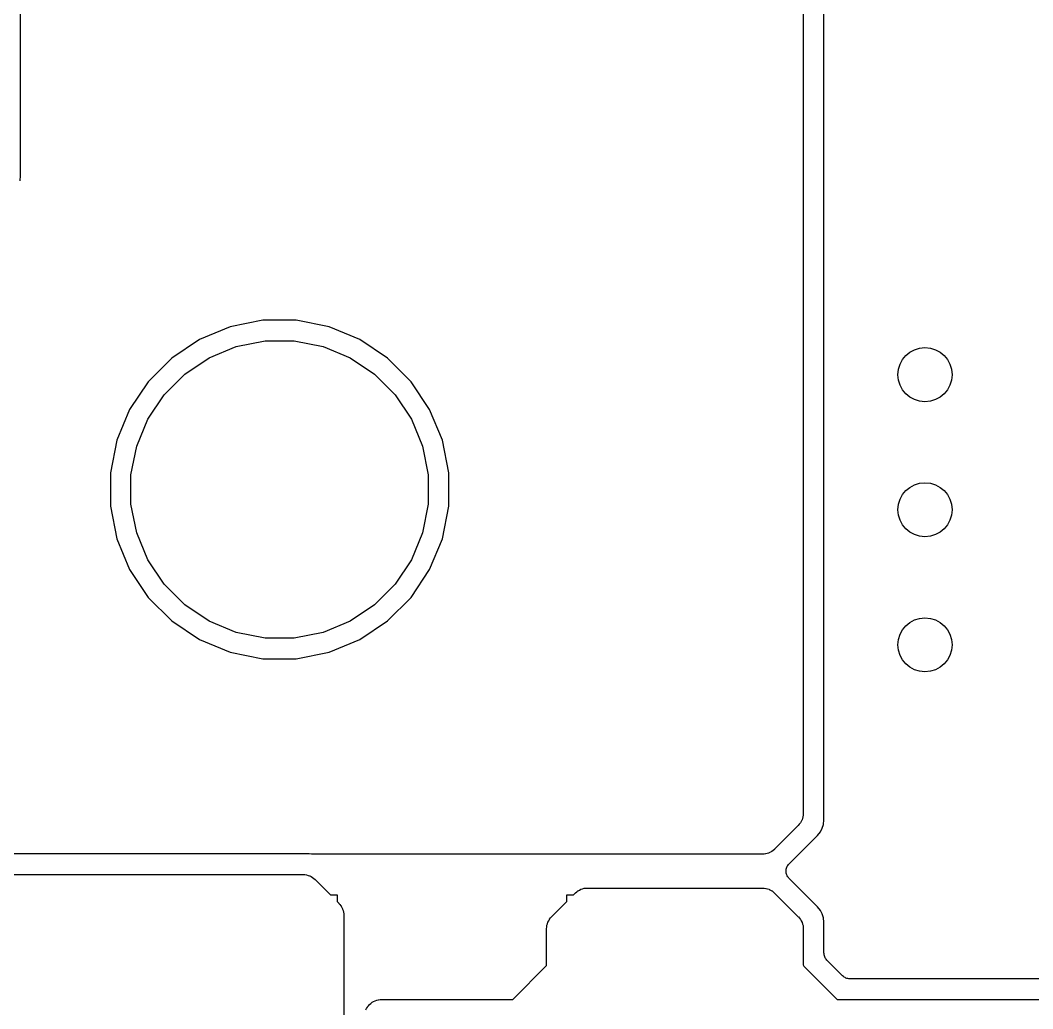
# Model space of a CAD drawing. Extents: x 0.48 to 2.43, y -7.79 to -4.85.
# Drawn here: x 0.953 to 1.2479, y -7.2872 to -6.9991 of the extents above; entities that cross this region are included whole.
import ezdxf

# ---------------------------------------------------------------- set-up
doc = ezdxf.new("R2010")
doc.units = 0
doc.header["$MEASUREMENT"] = 0
doc.layers.add('BLACK', color=7, linetype='CONTINUOUS')

msp = doc.modelspace()

# ---------------------------------------------------------------- linework, layer by layer
at = {"layer": 'BLACK', "linetype": 'CONTINUOUS'}
for p, q in [((0.95304, -7.04346), (0.95304, -6.84752)), ((1.1811, -6.9904), (1.1811, -7.23021)), ((1.1871, -7.23214), (1.1871, -6.99389)), ((0.95306, -7.04367), (0.95304, -7.04346)), ((0.953058, -7.04388), (0.95306, -7.04367)), ((0.95291, -7.04591), (0.953064, -7.04435)), ((0.953064, -7.04395), (0.953058, -7.04388)), ((0.953083, -7.04415), (0.953064, -7.04395)), ((0.953064, -7.04435), (0.953083, -7.04415)), ((0.953064, -7.04435), (0.953064, -7.04435)), ((1.02369, -7.08652), (1.01416, -7.08841)), ((1.0334, -7.08652), (1.02369, -7.08652)), ((1.04293, -7.08841), (1.0334, -7.08652)), ((1.01416, -7.08841), (1.00519, -7.09213)), ((1.0519, -7.09213), (1.04293, -7.08841)), ((1.00519, -7.09213), (0.997112, -7.09753)), ((1.01591, -7.09418), (1.02428, -7.09252)), ((1.02428, -7.09252), (1.03281, -7.09252)), ((1.03281, -7.09252), (1.04118, -7.09418)), ((1.05997, -7.09753), (1.0519, -7.09213)), ((1.00803, -7.09745), (1.01591, -7.09418)), ((1.04118, -7.09418), (1.04906, -7.09745)), ((0.997112, -7.09753), (0.990244, -7.1044)), ((1.00094, -7.10219), (1.00803, -7.09745)), ((1.04906, -7.09745), (1.05615, -7.10219)), ((1.06684, -7.1044), (1.05997, -7.09753)), ((0.994905, -7.10822), (1.00094, -7.10219)), ((1.05615, -7.10219), (1.06218, -7.10822)), ((0.990244, -7.1044), (0.984848, -7.11247)), ((1.07224, -7.11247), (1.06684, -7.1044)), ((0.990165, -7.11531), (0.994905, -7.10822)), ((1.06218, -7.10822), (1.06692, -7.11531)), ((0.984848, -7.11247), (0.981131, -7.12144)), ((1.07596, -7.12144), (1.07224, -7.11247)), ((0.986901, -7.12319), (0.990165, -7.11531)), ((1.06692, -7.11531), (1.07019, -7.12319)), ((0.981131, -7.12144), (0.979236, -7.13097)), ((0.985236, -7.13156), (0.986901, -7.12319)), ((1.07019, -7.12319), (1.07185, -7.13156)), ((1.07785, -7.13097), (1.07596, -7.12144)), ((0.979236, -7.13097), (0.979236, -7.14068)), ((0.985236, -7.14009), (0.985236, -7.13156)), ((1.07185, -7.13156), (1.07185, -7.14009)), ((1.07785, -7.14068), (1.07785, -7.13097)), ((0.979236, -7.14068), (0.981131, -7.15021)), ((0.986901, -7.14846), (0.985236, -7.14009)), ((1.07185, -7.14009), (1.07019, -7.14846)), ((1.07596, -7.15021), (1.07785, -7.14068)), ((0.990165, -7.15634), (0.986901, -7.14846)), ((1.07019, -7.14846), (1.06692, -7.15634)), ((0.981131, -7.15021), (0.984848, -7.15918)), ((1.07224, -7.15918), (1.07596, -7.15021)), ((0.994905, -7.16343), (0.990165, -7.15634)), ((1.06692, -7.15634), (1.06218, -7.16343)), ((0.984848, -7.15918), (0.990244, -7.16726)), ((1.06684, -7.16726), (1.07224, -7.15918)), ((1.00094, -7.16947), (0.994905, -7.16343)), ((1.06218, -7.16343), (1.05615, -7.16947)), ((0.990244, -7.16726), (0.997112, -7.17413)), ((1.05997, -7.17413), (1.06684, -7.16726)), ((1.00803, -7.1742), (1.00094, -7.16947)), ((1.05615, -7.16947), (1.04906, -7.1742)), ((0.997112, -7.17413), (1.00519, -7.17952)), ((1.01591, -7.17747), (1.00803, -7.1742)), ((1.04906, -7.1742), (1.04118, -7.17747)), ((1.0519, -7.17952), (1.05997, -7.17413)), ((1.02428, -7.17913), (1.01591, -7.17747)), ((1.03281, -7.17913), (1.02428, -7.17913)), ((1.04118, -7.17747), (1.03281, -7.17913)), ((1.00519, -7.17952), (1.01416, -7.18324)), ((1.04293, -7.18324), (1.0519, -7.17952)), ((1.01416, -7.18324), (1.02369, -7.18513)), ((1.02369, -7.18513), (1.0334, -7.18513)), ((1.0334, -7.18513), (1.04293, -7.18324)), ((1.1807, -7.23218), (1.18047, -7.23259)), ((1.18071, -7.23216), (1.1807, -7.23218)), ((1.18072, -7.23213), (1.18071, -7.23216)), ((1.18085, -7.23169), (1.18072, -7.23213)), ((1.18099, -7.23125), (1.18085, -7.23169)), ((1.181, -7.23123), (1.18099, -7.23125)), ((1.18105, -7.23074), (1.181, -7.2312)), ((1.181, -7.2312), (1.181, -7.23123)), ((1.1811, -7.23028), (1.18105, -7.23074)), ((1.1811, -7.23021), (1.1811, -7.23023)), ((1.1811, -7.23023), (1.1811, -7.23023)), ((1.1811, -7.23023), (1.1811, -7.23023)), ((1.1811, -7.23023), (1.1811, -7.23028)), ((1.18697, -7.23345), (1.1871, -7.23214)), ((1.17964, -7.23375), (1.17272, -7.24066)), ((1.17993, -7.23339), (1.17964, -7.23375)), ((1.18023, -7.23304), (1.17993, -7.23339)), ((1.18024, -7.23301), (1.18023, -7.23304)), ((1.18026, -7.23299), (1.18024, -7.23301)), ((1.18047, -7.23259), (1.18026, -7.23299)), ((1.18608, -7.23561), (1.18663, -7.23457)), ((1.18663, -7.23457), (1.18697, -7.23345)), ((1.17695, -7.24493), (1.18524, -7.23663)), ((1.18524, -7.23663), (1.18608, -7.23561)), ((1.17191, -7.24132), (1.1715, -7.24153)), ((1.17193, -7.2413), (1.17191, -7.24132)), ((1.17196, -7.24129), (1.17193, -7.2413)), ((1.17231, -7.241), (1.17196, -7.24129)), ((1.17267, -7.24071), (1.17231, -7.241)), ((1.17271, -7.24067), (1.17267, -7.24071)), ((1.17272, -7.24066), (1.17271, -7.24067)), ((1.17271, -7.24067), (1.17271, -7.24067)), ((1.17271, -7.24067), (1.17271, -7.24067)), ((1.03716, -7.24203), (0.935285, -7.24203)), ((1.03787, -7.2421), (1.03716, -7.24203)), ((1.03808, -7.2421), (1.03787, -7.2421)), ((1.03829, -7.24213), (1.03808, -7.2421)), ((1.03836, -7.24213), (1.03829, -7.24213)), ((1.16919, -7.24213), (1.03836, -7.24213)), ((1.16965, -7.24208), (1.16919, -7.24213)), ((1.17011, -7.24204), (1.16965, -7.24208)), ((1.17013, -7.24203), (1.17011, -7.24204)), ((1.17016, -7.24203), (1.17013, -7.24203)), ((1.1706, -7.2419), (1.17016, -7.24203)), ((1.17105, -7.24177), (1.1706, -7.2419)), ((1.17107, -7.24176), (1.17105, -7.24177)), ((1.17109, -7.24175), (1.17107, -7.24176)), ((1.1715, -7.24153), (1.17109, -7.24175)), ((1.17607, -7.24702), (1.1761, -7.24674)), ((1.17607, -7.24703), (1.17607, -7.24702)), ((1.17607, -7.24704), (1.17607, -7.24703)), ((1.17609, -7.24731), (1.17607, -7.24704)), ((1.1761, -7.24674), (1.17613, -7.24645)), ((1.17613, -7.24643), (1.17621, -7.24617)), ((1.17613, -7.24644), (1.17613, -7.24643)), ((1.17613, -7.24645), (1.17613, -7.24644)), ((1.17621, -7.24617), (1.1763, -7.24589)), ((1.1763, -7.24589), (1.1763, -7.24588)), ((1.1763, -7.24588), (1.17631, -7.24588)), ((1.17631, -7.24588), (1.17644, -7.24563)), ((1.17644, -7.24563), (1.17657, -7.24538)), ((1.17657, -7.24538), (1.17658, -7.24537)), ((1.17658, -7.24537), (1.17659, -7.24536)), ((1.17659, -7.24536), (1.17676, -7.24515)), ((1.17676, -7.24515), (1.17695, -7.24493)), ((0.93711, -7.24803), (1.03533, -7.24803)), ((1.03533, -7.24803), (1.03535, -7.24803)), ((1.03535, -7.24803), (1.03535, -7.24803)), ((1.03535, -7.24803), (1.03535, -7.24803)), ((1.03535, -7.24803), (1.0354, -7.24803)), ((1.0354, -7.24803), (1.03586, -7.24808)), ((1.03586, -7.24808), (1.03632, -7.24813)), ((1.03632, -7.24813), (1.03634, -7.24814)), ((1.03634, -7.24814), (1.03637, -7.24814)), ((1.03637, -7.24814), (1.03681, -7.24828)), ((1.03681, -7.24828), (1.03725, -7.24842)), ((1.03725, -7.24842), (1.03727, -7.24843)), ((1.03727, -7.24843), (1.0373, -7.24844)), ((1.0373, -7.24844), (1.03771, -7.24866)), ((1.03771, -7.24866), (1.03811, -7.24888)), ((1.03811, -7.24888), (1.03813, -7.24889)), ((1.03813, -7.24889), (1.03816, -7.24891)), ((1.03816, -7.24891), (1.03851, -7.2492)), ((1.03851, -7.2492), (1.03887, -7.2495)), ((1.03887, -7.2495), (1.04331, -7.25394)), ((1.17612, -7.2476), (1.17609, -7.24731)), ((1.17612, -7.24761), (1.17612, -7.2476)), ((1.17612, -7.24762), (1.17612, -7.24761)), ((1.1762, -7.24789), (1.17612, -7.24762)), ((1.17628, -7.24816), (1.1762, -7.24789)), ((1.17629, -7.24817), (1.17628, -7.24816)), ((1.17629, -7.24818), (1.17629, -7.24817)), ((1.17642, -7.24843), (1.17629, -7.24818)), ((1.17655, -7.24868), (1.17642, -7.24843)), ((1.17656, -7.24869), (1.17655, -7.24868)), ((1.17656, -7.2487), (1.17656, -7.24869)), ((1.17674, -7.24892), (1.17656, -7.2487)), ((1.17692, -7.24914), (1.17674, -7.24892)), ((1.17693, -7.24915), (1.17692, -7.24914)), ((1.17695, -7.24917), (1.17693, -7.24915)), ((1.17693, -7.24915), (1.17693, -7.24915)), ((1.17693, -7.24915), (1.17693, -7.24915)), ((1.18524, -7.25746), (1.17695, -7.24917)), ((1.11473, -7.25338), (1.11509, -7.2531)), ((1.11509, -7.2531), (1.11545, -7.2528)), ((1.11545, -7.2528), (1.11547, -7.25279)), ((1.11547, -7.25279), (1.11549, -7.25278)), ((1.11549, -7.25278), (1.1159, -7.25256)), ((1.1159, -7.25256), (1.11631, -7.25235)), ((1.11631, -7.25235), (1.11633, -7.25234)), ((1.11633, -7.25234), (1.11636, -7.25233)), ((1.11636, -7.25233), (1.1168, -7.2522)), ((1.1168, -7.2522), (1.11724, -7.25206)), ((1.11724, -7.25206), (1.11727, -7.25206)), ((1.11727, -7.25206), (1.11729, -7.25205)), ((1.11729, -7.25205), (1.11775, -7.25201)), ((1.11775, -7.25201), (1.11821, -7.25197)), ((1.11821, -7.25197), (1.16919, -7.25197)), ((1.16919, -7.25197), (1.16921, -7.25197)), ((1.16921, -7.25197), (1.16921, -7.25197)), ((1.16921, -7.25197), (1.16921, -7.25197)), ((1.16921, -7.25197), (1.16926, -7.25197)), ((1.16926, -7.25197), (1.16972, -7.25202)), ((1.16972, -7.25202), (1.17018, -7.25207)), ((1.17018, -7.25207), (1.1702, -7.25207)), ((1.1702, -7.25207), (1.17023, -7.25208)), ((1.17023, -7.25208), (1.17067, -7.25222)), ((1.17067, -7.25222), (1.17111, -7.25235)), ((1.17111, -7.25235), (1.17113, -7.25236)), ((1.17113, -7.25236), (1.17116, -7.25237)), ((1.17116, -7.25237), (1.17156, -7.2526)), ((1.17156, -7.2526), (1.17197, -7.25281)), ((1.17197, -7.25281), (1.17199, -7.25283)), ((1.17199, -7.25283), (1.17201, -7.25284)), ((1.17201, -7.25284), (1.17237, -7.25314)), ((1.04331, -7.25394), (1.04528, -7.25394)), ((1.04528, -7.25394), (1.04528, -7.25591)), ((1.04528, -7.25591), (1.04578, -7.25641)), ((1.10776, -7.26035), (1.1122, -7.25591)), ((1.1122, -7.25591), (1.1122, -7.25394)), ((1.1122, -7.25394), (1.11417, -7.25394)), ((1.11417, -7.25394), (1.11468, -7.25343)), ((1.11468, -7.25343), (1.11469, -7.25342)), ((1.11469, -7.25342), (1.11473, -7.25338)), ((1.11469, -7.25342), (1.11469, -7.25342)), ((1.11469, -7.25342), (1.11469, -7.25342)), ((1.17237, -7.25314), (1.17272, -7.25343)), ((1.17272, -7.25343), (1.17964, -7.26035)), ((1.04578, -7.25641), (1.04579, -7.25642)), ((1.04579, -7.25642), (1.04579, -7.25642)), ((1.04579, -7.25642), (1.04579, -7.25642)), ((1.04579, -7.25642), (1.04583, -7.25646)), ((1.04583, -7.25646), (1.04612, -7.25682)), ((1.04612, -7.25682), (1.04641, -7.25718)), ((1.04641, -7.25718), (1.04642, -7.2572)), ((1.04642, -7.2572), (1.04644, -7.25722)), ((1.04644, -7.25722), (1.04665, -7.25763)), ((1.04665, -7.25763), (1.04687, -7.25804)), ((1.04687, -7.25804), (1.04687, -7.25806)), ((1.04687, -7.25806), (1.04689, -7.25809)), ((1.04689, -7.25809), (1.04702, -7.25853)), ((1.04702, -7.25853), (1.04715, -7.25897)), ((1.04715, -7.25897), (1.04715, -7.259)), ((1.04715, -7.259), (1.04716, -7.25903)), ((1.04716, -7.25903), (1.0472, -7.25948)), ((1.18608, -7.25849), (1.18524, -7.25746)), ((1.18663, -7.25952), (1.18608, -7.25849)), ((1.0472, -7.25948), (1.04724, -7.25995)), ((1.04724, -7.25995), (1.04724, -7.29124)), ((1.10655, -7.2624), (1.10668, -7.26196)), ((1.10668, -7.26196), (1.1067, -7.26194)), ((1.1067, -7.26191), (1.10693, -7.26151)), ((1.1067, -7.26194), (1.1067, -7.26191)), ((1.10693, -7.26151), (1.10714, -7.2611)), ((1.10714, -7.2611), (1.10716, -7.26108)), ((1.10716, -7.26108), (1.10717, -7.26106)), ((1.10717, -7.26106), (1.10747, -7.2607)), ((1.10747, -7.2607), (1.10776, -7.26035)), ((1.17964, -7.26035), (1.17965, -7.26036)), ((1.17965, -7.26036), (1.17965, -7.26036)), ((1.17965, -7.26036), (1.17965, -7.26036)), ((1.17965, -7.26036), (1.17969, -7.2604)), ((1.17969, -7.2604), (1.17998, -7.26076)), ((1.17998, -7.26076), (1.18027, -7.26112)), ((1.18027, -7.26112), (1.18028, -7.26114)), ((1.18028, -7.26114), (1.1803, -7.26116)), ((1.1803, -7.26116), (1.18051, -7.26157)), ((1.18051, -7.26157), (1.18073, -7.26198)), ((1.18073, -7.26198), (1.18073, -7.262)), ((1.18697, -7.26064), (1.18663, -7.25952)), ((1.1871, -7.26196), (1.18697, -7.26064)), ((1.1871, -7.27088), (1.1871, -7.26196)), ((1.1063, -7.26381), (1.10635, -7.26335)), ((1.1063, -7.26386), (1.1063, -7.26381)), ((1.1063, -7.26387), (1.1063, -7.26386)), ((1.1063, -7.26386), (1.1063, -7.26386)), ((1.1063, -7.26388), (1.1063, -7.26387)), ((1.1063, -7.27436), (1.1063, -7.26388)), ((1.10635, -7.26335), (1.1064, -7.26289)), ((1.1064, -7.26289), (1.10641, -7.26287)), ((1.10641, -7.26284), (1.10655, -7.2624)), ((1.10641, -7.26287), (1.10641, -7.26284)), ((1.18073, -7.262), (1.18074, -7.26203)), ((1.18074, -7.26203), (1.18087, -7.26247)), ((1.18087, -7.26247), (1.18101, -7.26291)), ((1.18101, -7.26291), (1.18101, -7.26294)), ((1.18101, -7.26294), (1.18102, -7.26296)), ((1.18102, -7.26296), (1.18106, -7.26342)), ((1.18106, -7.26342), (1.1811, -7.26388)), ((1.1811, -7.26388), (1.1811, -7.27436)), ((1.18713, -7.27115), (1.1871, -7.27088)), ((1.18715, -7.27143), (1.18713, -7.27115)), ((1.18716, -7.27145), (1.18715, -7.27143)), ((1.18716, -7.27146), (1.18716, -7.27145)), ((1.18724, -7.27173), (1.18716, -7.27146)), ((1.18732, -7.27199), (1.18724, -7.27173)), ((1.18732, -7.27201), (1.18732, -7.27199)), ((1.18733, -7.27202), (1.18732, -7.27201)), ((1.18746, -7.27227), (1.18733, -7.27202)), ((1.18759, -7.27251), (1.18746, -7.27227)), ((1.1876, -7.27252), (1.18759, -7.27251)), ((1.1876, -7.27254), (1.1876, -7.27252)), ((1.18778, -7.27275), (1.1876, -7.27254)), ((1.18795, -7.27297), (1.18778, -7.27275)), ((1.18797, -7.27299), (1.18795, -7.27297)), ((1.18798, -7.273), (1.18797, -7.27299)), ((1.18797, -7.27299), (1.18797, -7.27299)), ((1.18797, -7.27299), (1.18797, -7.27299)), ((1.19255, -7.27757), (1.18798, -7.273)), ((1.09663, -7.28428), (1.10613, -7.27478)), ((1.10613, -7.27478), (1.10628, -7.2746)), ((1.10628, -7.2746), (1.1063, -7.27436)), ((1.1811, -7.27436), (1.18113, -7.2746)), ((1.18113, -7.2746), (1.18128, -7.27478)), ((1.18128, -7.27478), (1.19077, -7.28428)), ((1.19277, -7.27775), (1.19255, -7.27757)), ((1.19298, -7.27792), (1.19277, -7.27775)), ((1.19299, -7.27793), (1.19298, -7.27792)), ((1.193, -7.27794), (1.19299, -7.27793)), ((1.19325, -7.27807), (1.193, -7.27794)), ((1.19349, -7.27821), (1.19325, -7.27807)), ((1.19351, -7.27821), (1.19349, -7.27821)), ((1.19352, -7.27822), (1.19351, -7.27821)), ((1.19379, -7.2783), (1.19352, -7.27822)), ((1.19405, -7.27838), (1.19379, -7.2783)), ((1.19406, -7.27839), (1.19405, -7.27838)), ((1.19408, -7.27839), (1.19406, -7.27839)), ((1.19435, -7.27842), (1.19408, -7.27839)), ((1.19463, -7.27845), (1.19435, -7.27842)), ((1.19466, -7.27845), (1.19463, -7.27845)), ((1.19467, -7.27845), (1.19466, -7.27845)), ((1.19466, -7.27845), (1.19466, -7.27845)), ((1.19466, -7.27845), (1.19466, -7.27845)), ((1.25933, -7.27845), (1.19467, -7.27845)), ((1.05475, -7.28588), (1.05511, -7.28558)), ((1.05511, -7.28558), (1.05548, -7.28528)), ((1.05548, -7.28528), (1.05549, -7.28528)), ((1.05549, -7.28528), (1.05551, -7.28526)), ((1.05551, -7.28526), (1.05592, -7.28505)), ((1.05592, -7.28505), (1.05634, -7.28483)), ((1.05634, -7.28483), (1.05636, -7.28482)), ((1.05636, -7.28482), (1.05637, -7.28481)), ((1.05637, -7.28481), (1.05682, -7.28468)), ((1.05682, -7.28468), (1.05727, -7.28454)), ((1.05727, -7.28454), (1.05729, -7.28454)), ((1.05729, -7.28454), (1.05731, -7.28454)), ((1.05731, -7.28454), (1.05778, -7.28449)), ((1.05778, -7.28449), (1.05824, -7.28445)), ((1.05824, -7.28445), (1.09621, -7.28445)), ((1.09621, -7.28445), (1.09645, -7.28443)), ((1.09645, -7.28443), (1.09663, -7.28428)), ((1.19077, -7.28428), (1.19095, -7.28443)), ((1.19095, -7.28443), (1.19119, -7.28445)), ((1.19119, -7.28445), (1.29517, -7.28445)), ((1.05365, -7.28748), (1.05387, -7.28707)), ((1.05387, -7.28707), (1.0541, -7.28665)), ((1.0541, -7.28665), (1.05411, -7.28664)), ((1.05411, -7.28664), (1.05412, -7.28662)), ((1.05412, -7.28662), (1.05442, -7.28626)), ((1.05442, -7.28626), (1.05472, -7.2859)), ((1.05472, -7.2859), (1.05473, -7.28589)), ((1.05473, -7.28589), (1.05475, -7.28588))]:
    msp.add_line(p, q, dxfattribs=at)
at = {"layer": 'BLACK'}
for centre in [(1.21654, -7.10236), (1.21654, -7.14173), (1.21654, -7.1811)]:
    msp.add_circle(centre, 0.007874, dxfattribs=at)

doc.saveas('drawing.dxf')
